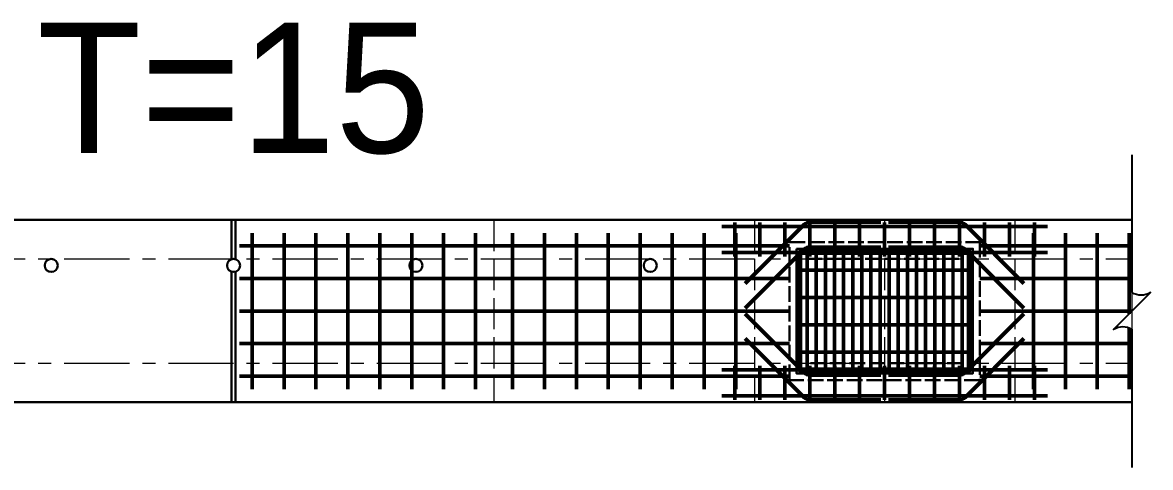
# Model space of a CAD drawing. Extents: x -4891 to 4829, y -5666 to -3242.
# Drawn here: x 4395.8 to 4828.9, y -3809.5 to -3638.8 of the extents above; entities that cross this region are included whole.
import ezdxf

# ---------------------------------------------------------------- set-up
doc = ezdxf.new("R2010")
doc.units = 0
doc.header["$MEASUREMENT"] = 0
doc.linetypes.add('ACAD_ISO02W100', pattern=[15, 12, -3])
doc.linetypes.add('CENTERX2', pattern=[4, 2.5, -0.5, 0.5, -0.5])
for name, color, linetype, lineweight in [('一、1.基本-圖框', 7, 'Continuous', 20), ('二、1.繪圖-既有設施', 8, 'Continuous', 20), ('二、2.繪圖-施作項目', 181, 'Continuous', 30), ('二、5.繪圖-鋼筋', 60, 'Continuous', 50), ('二、6.繪圖-其他施作項目', 35, 'Continuous', 30)]:
    doc.layers.add(name, color=color, linetype=linetype, lineweight=lineweight)
doc.layers.add('一、4.基本-隱藏', color=9, linetype='ACAD_ISO02W100', lineweight=20, plot=False)
doc.layers.add('三、3.文字-註解文字', color=2, linetype='Continuous')
doc.styles.add('註解文字', font='MS PGothic.ttf', dxfattribs={"height": 5})
pattern_1 = [(45, (3521.5, -3545.8314), (-2.65165, 2.65165), []), (45, (3522.384, -3545.8314), (-2.65165, 2.65165), []), (45, (3523.2678, -3545.8314), (-2.65165, 2.65165), []), (45, (3524.1517, -3545.8314), (-2.65165, 2.65165), [])]

msp = doc.modelspace()

# ---------------------------------------------------------------- hatches: boundary and pattern name
at = {"layer": '二、6.繪圖-其他施作項目'}
h = msp.add_hatch(color=256, dxfattribs=at)
h.dxf.hatch_style = 1
h.paths.add_polyline_path([(4692.961, -3725.586), (4692.961, -3773.386), (4760.761, -3773.386), (4760.761, -3725.586)])
h.paths.add_polyline_path([(4693.861, -3726.486), (4759.861, -3726.486), (4759.861, -3772.486), (4693.861, -3772.486)], flags=16)
h.paths.add_polyline_path([(4696.861, -3729.486), (4756.861, -3729.486), (4756.861, -3769.486), (4696.861, -3769.486)], flags=0)
h = msp.add_hatch(dxfattribs=at)
h.set_pattern_fill('ANSI34', color=256, scale=5)
h.set_pattern_definition(pattern_1)
h.paths.add_polyline_path([(4758.861, -3733.486), (4694.861, -3733.486), (4694.861, -3733.986), (4758.861, -3733.986)])
h = msp.add_hatch(dxfattribs=at)
h.set_pattern_fill('ANSI34', color=256, scale=5)
h.set_pattern_definition(pattern_1)
h.paths.add_polyline_path([(4758.861, -3743.986), (4694.861, -3743.986), (4694.861, -3744.486), (4758.861, -3744.486)])
h = msp.add_hatch(dxfattribs=at)
h.set_pattern_fill('ANSI34', color=256, scale=5)
h.set_pattern_definition(pattern_1)
h.paths.add_polyline_path([(4758.861, -3754.486), (4694.861, -3754.486), (4694.861, -3754.986), (4758.861, -3754.986)])
h = msp.add_hatch(dxfattribs=at)
h.set_pattern_fill('ANSI34', color=256, scale=5)
h.set_pattern_definition(pattern_1)
h.paths.add_polyline_path([(4758.861, -3764.986), (4694.861, -3764.986), (4694.861, -3765.486), (4758.861, -3765.486)])

# ---------------------------------------------------------------- linework, layer by layer
at = {"layer": '一、1.基本-圖框', "linetype": 'Continuous'}
msp.add_lwpolyline([(4821.861, -3714.486), (4131.861, -3714.486), (4131.861, -3784.486), (4821.861, -3784.486)], close=True, dxfattribs=at)
at = {"layer": '一、4.基本-隱藏'}
for points in [[(4576.861, -3714.486), (4576.861, -3784.486)], [(4676.861, -3714.486), (4676.861, -3784.486)], [(4726.861, -3714.486), (4726.861, -3784.486)], [(4776.861, -3714.486), (4776.861, -3784.486)]]:
    msp.add_lwpolyline(points, dxfattribs=at)
at = {"layer": '三、3.文字-註解文字'}
msp.add_lwpolyline([(4821.861, -3809.486), (4821.861, -3756.557, 0.2828427), (4814.79, -3756.557), (4828.932, -3742.415, -0.2828427), (4821.861, -3742.415), (4821.861, -3689.486)], format="xyb", dxfattribs=at)
at = {"layer": '二、1.繪圖-既有設施', "linetype": 'CENTERX2', "ltscale": 10}
for points in [[(4131.861, -3729.486), (4821.861, -3729.486)], [(4131.861, -3769.486), (4821.861, -3769.486)]]:
    msp.add_lwpolyline(points, dxfattribs=at)
at = {"layer": '二、2.繪圖-施作項目', "linetype": 'Continuous'}
for points in [[(4131.861, -3714.486), (4821.861, -3714.486)], [(4476.111, -3714.486), (4476.111, -3729.601)], [(4477.611, -3714.486), (4477.611, -3729.601)], [(4476.111, -3734.371), (4476.111, -3784.486)], [(4477.611, -3734.371), (4477.611, -3784.486)], [(4131.861, -3784.486), (4821.861, -3784.486)]]:
    msp.add_lwpolyline(points, dxfattribs=at)
at = {"layer": '二、5.繪圖-鋼筋'}
for points in [[(4669.361, -3728.486), (4669.361, -3715.486)], [(4678.944, -3728.486), (4678.944, -3715.486)], [(4688.527, -3728.486), (4688.527, -3715.486)], [(4698.111, -3728.486), (4698.111, -3715.486)], [(4707.694, -3728.486), (4707.694, -3715.486)], [(4717.277, -3728.486), (4717.277, -3715.486)], [(4726.861, -3728.486), (4726.861, -3715.486)], [(4736.444, -3728.486), (4736.444, -3715.486)], [(4746.027, -3728.486), (4746.027, -3715.486)], [(4755.611, -3728.486), (4755.611, -3715.486)], [(4765.194, -3728.486), (4765.194, -3715.486)], [(4774.777, -3728.486), (4774.777, -3715.486)], [(4784.361, -3728.486), (4784.361, -3715.486)], [(4484.011, -3719.536), (4484.011, -3779.486)], [(4496.261, -3719.536), (4496.261, -3779.486)], [(4508.511, -3719.536), (4508.511, -3779.486)], [(4520.761, -3719.536), (4520.761, -3779.486)], [(4533.011, -3719.536), (4533.011, -3779.486)], [(4545.261, -3719.536), (4545.261, -3779.486)], [(4557.511, -3719.536), (4557.511, -3779.486)], [(4569.751, -3719.536), (4569.751, -3779.486)], [(4584.011, -3719.536), (4584.011, -3779.486)], [(4596.261, -3719.536), (4596.261, -3779.486)], [(4608.511, -3719.536), (4608.511, -3779.486)], [(4620.761, -3719.536), (4620.761, -3779.486)], [(4633.011, -3719.536), (4633.011, -3779.486)], [(4645.261, -3719.536), (4645.261, -3779.486)], [(4657.511, -3719.536), (4657.511, -3779.486)], [(4664.361, -3716.986), (4789.361, -3716.986)], [(4669.751, -3719.536), (4669.751, -3779.486)], [(4784.011, -3719.536), (4784.011, -3779.486)], [(4796.261, -3719.536), (4796.261, -3779.486)], [(4808.511, -3719.536), (4808.511, -3779.486)], [(4820.761, -3719.536), (4820.761, -3750.586)], [(4664.361, -3726.986), (4789.361, -3726.986)], [(4820.761, -3756.012), (4820.761, -3779.486)], [(4664.361, -3771.986), (4789.361, -3771.986)], [(4669.361, -3770.486), (4669.361, -3783.486)], [(4678.944, -3770.486), (4678.944, -3783.486)], [(4688.527, -3770.486), (4688.527, -3783.486)], [(4698.111, -3770.486), (4698.111, -3783.486)], [(4707.694, -3770.486), (4707.694, -3783.486)], [(4717.277, -3770.486), (4717.277, -3783.486)], [(4726.861, -3770.486), (4726.861, -3783.486)], [(4736.444, -3770.486), (4736.444, -3783.486)], [(4746.027, -3770.486), (4746.027, -3783.486)], [(4755.611, -3770.486), (4755.611, -3783.486)], [(4765.194, -3770.486), (4765.194, -3783.486)], [(4774.777, -3770.486), (4774.777, -3783.486)], [(4784.361, -3770.486), (4784.361, -3783.486)], [(4664.361, -3781.986), (4789.361, -3781.986)]]:
    msp.add_lwpolyline(points, dxfattribs=at)
for points in [[(4725.361, -3715.406), (4698.103, -3715.406, 0.1989124), (4695.982, -3716.284), (4673.361, -3738.906)], [(4728.361, -3715.406), (4755.618, -3715.406, -0.1989124), (4757.739, -3716.284), (4780.361, -3738.906)], [(4725.361, -3724.906), (4698.103, -3724.906, 0.1989124), (4695.982, -3725.784), (4673.361, -3748.406)], [(4728.361, -3724.906), (4755.618, -3724.906, -0.1989124), (4757.739, -3725.784), (4780.361, -3748.406)], [(4725.361, -3774.066), (4698.103, -3774.066, -0.1989124), (4695.982, -3773.187), (4673.361, -3750.566)], [(4728.361, -3774.066), (4755.618, -3774.066, 0.1989124), (4757.739, -3773.187), (4780.361, -3750.566)], [(4725.361, -3783.566), (4698.103, -3783.566, -0.1989124), (4695.982, -3782.687), (4673.361, -3760.066)], [(4728.361, -3783.566), (4755.618, -3783.566, 0.1989124), (4757.739, -3782.687), (4780.361, -3760.066)]]:
    msp.add_lwpolyline(points, format="xyb", dxfattribs=at)
at = {"layer": '二、5.繪圖-鋼筋', "linetype": 'Continuous'}
for points in [[(4479.111, -3724.486), (4690.361, -3724.486)], [(4763.361, -3724.486), (4821.861, -3724.486)], [(4479.111, -3736.986), (4690.361, -3736.986)], [(4763.361, -3736.986), (4821.861, -3736.986)], [(4479.111, -3749.486), (4690.361, -3749.486)], [(4763.361, -3749.486), (4821.861, -3749.486)], [(4479.111, -3761.986), (4690.361, -3761.986)], [(4763.361, -3761.986), (4821.861, -3761.986)], [(4479.111, -3774.486), (4690.361, -3774.486)], [(4763.361, -3774.486), (4821.861, -3774.486)]]:
    msp.add_lwpolyline(points, dxfattribs=at)
at = {"layer": '二、6.繪圖-其他施作項目', "linetype": 'ACAD_ISO02W100', "ltscale": 0.5}
for points in [[(4690.361, -3722.986), (4763.361, -3722.986), (4763.361, -3775.986), (4690.361, -3775.986)], [(4696.861, -3729.486), (4756.861, -3729.486), (4756.861, -3769.486), (4696.861, -3769.486)]]:
    msp.add_lwpolyline(points, close=True, dxfattribs=at)
at = {"layer": '二、6.繪圖-其他施作項目'}
for points in [[(4692.961, -3725.586), (4760.761, -3725.586), (4760.761, -3773.386), (4692.961, -3773.386)], [(4693.861, -3726.486), (4759.861, -3726.486), (4759.861, -3772.486), (4693.861, -3772.486)], [(4694.361, -3726.986), (4759.361, -3726.986), (4759.361, -3771.986), (4694.361, -3771.986)]]:
    msp.add_lwpolyline(points, close=True, dxfattribs=at)
for points in [[(4694.361, -3726.986), (4759.361, -3726.986)], [(4694.361, -3726.986), (4694.361, -3771.986)], [(4694.861, -3726.986), (4694.861, -3771.986)], [(4694.861, -3727.486), (4758.861, -3727.486)], [(4696.861, -3727.486), (4696.861, -3733.486)], [(4697.361, -3727.486), (4697.361, -3733.486)], [(4700.361, -3727.486), (4700.361, -3733.486)], [(4700.861, -3727.486), (4700.861, -3733.486)], [(4703.861, -3727.486), (4703.861, -3733.486)], [(4704.361, -3727.486), (4704.361, -3733.486)], [(4707.361, -3727.486), (4707.361, -3733.486)], [(4707.861, -3727.486), (4707.861, -3733.486)], [(4710.861, -3727.486), (4710.861, -3733.486)], [(4711.361, -3727.486), (4711.361, -3733.486)], [(4714.361, -3727.486), (4714.361, -3733.486)], [(4714.861, -3727.486), (4714.861, -3733.486)], [(4717.861, -3727.486), (4717.861, -3733.486)], [(4718.361, -3727.486), (4718.361, -3733.486)], [(4721.361, -3727.486), (4721.361, -3733.486)], [(4721.861, -3727.486), (4721.861, -3733.486)], [(4724.861, -3727.486), (4724.861, -3733.486)], [(4725.361, -3727.486), (4725.361, -3733.486)], [(4728.361, -3727.486), (4728.361, -3733.486)], [(4728.861, -3727.486), (4728.861, -3733.486)], [(4731.861, -3727.486), (4731.861, -3733.486)], [(4732.361, -3727.486), (4732.361, -3733.486)], [(4735.361, -3727.486), (4735.361, -3733.486)], [(4735.861, -3727.486), (4735.861, -3733.486)], [(4738.861, -3727.486), (4738.861, -3733.486)], [(4739.361, -3727.486), (4739.361, -3733.486)], [(4742.361, -3727.486), (4742.361, -3733.486)], [(4742.861, -3727.486), (4742.861, -3733.486)], [(4745.861, -3727.486), (4745.861, -3733.486)], [(4746.361, -3727.486), (4746.361, -3733.486)], [(4749.361, -3727.486), (4749.361, -3733.486)], [(4749.861, -3727.486), (4749.861, -3733.486)], [(4752.861, -3727.486), (4752.861, -3733.486)], [(4753.361, -3727.486), (4753.361, -3733.486)], [(4756.361, -3727.486), (4756.361, -3733.486)], [(4756.861, -3727.486), (4756.861, -3733.486)], [(4758.861, -3726.986), (4758.861, -3771.986)], [(4759.361, -3726.986), (4759.361, -3771.986)], [(4694.861, -3733.486), (4758.861, -3733.486)], [(4694.861, -3733.986), (4758.861, -3733.986)], [(4696.861, -3733.986), (4696.861, -3743.986)], [(4697.361, -3733.986), (4697.361, -3743.986)], [(4700.361, -3733.986), (4700.361, -3743.986)], [(4700.861, -3733.986), (4700.861, -3743.986)], [(4703.861, -3733.986), (4703.861, -3743.986)], [(4704.361, -3733.986), (4704.361, -3743.986)], [(4707.361, -3733.986), (4707.361, -3743.986)], [(4707.861, -3733.986), (4707.861, -3743.986)], [(4710.861, -3733.986), (4710.861, -3743.986)], [(4711.361, -3733.986), (4711.361, -3743.986)], [(4714.361, -3733.986), (4714.361, -3743.986)], [(4714.861, -3733.986), (4714.861, -3743.986)], [(4717.861, -3733.986), (4717.861, -3743.986)], [(4718.361, -3733.986), (4718.361, -3743.986)], [(4721.361, -3733.986), (4721.361, -3743.986)], [(4721.861, -3733.986), (4721.861, -3743.986)], [(4724.861, -3733.986), (4724.861, -3743.986)], [(4725.361, -3733.986), (4725.361, -3743.986)], [(4728.361, -3733.986), (4728.361, -3743.986)], [(4728.861, -3733.986), (4728.861, -3743.986)], [(4731.861, -3733.986), (4731.861, -3743.986)], [(4732.361, -3733.986), (4732.361, -3743.986)], [(4735.361, -3733.986), (4735.361, -3743.986)], [(4735.861, -3733.986), (4735.861, -3743.986)], [(4738.861, -3733.986), (4738.861, -3743.986)], [(4739.361, -3733.986), (4739.361, -3743.986)], [(4742.361, -3733.986), (4742.361, -3743.986)], [(4742.861, -3733.986), (4742.861, -3743.986)], [(4745.861, -3733.986), (4745.861, -3743.986)], [(4746.361, -3733.986), (4746.361, -3743.986)], [(4749.361, -3733.986), (4749.361, -3743.986)], [(4749.861, -3733.986), (4749.861, -3743.986)], [(4752.861, -3733.986), (4752.861, -3743.986)], [(4753.361, -3733.986), (4753.361, -3743.986)], [(4756.361, -3733.986), (4756.361, -3743.986)], [(4756.861, -3733.986), (4756.861, -3743.986)], [(4694.861, -3743.986), (4758.861, -3743.986)], [(4694.861, -3744.486), (4758.861, -3744.486)], [(4696.861, -3744.486), (4696.861, -3754.486)], [(4697.361, -3744.486), (4697.361, -3754.486)], [(4700.361, -3744.486), (4700.361, -3754.486)], [(4700.861, -3744.486), (4700.861, -3754.486)], [(4703.861, -3744.486), (4703.861, -3754.486)], [(4704.361, -3744.486), (4704.361, -3754.486)], [(4707.361, -3744.486), (4707.361, -3754.486)], [(4707.861, -3744.486), (4707.861, -3754.486)], [(4710.861, -3744.486), (4710.861, -3754.486)], [(4711.361, -3744.486), (4711.361, -3754.486)], [(4714.361, -3744.486), (4714.361, -3754.486)], [(4714.861, -3744.486), (4714.861, -3754.486)], [(4717.861, -3744.486), (4717.861, -3754.486)], [(4718.361, -3744.486), (4718.361, -3754.486)], [(4721.361, -3744.486), (4721.361, -3754.486)], [(4721.861, -3744.486), (4721.861, -3754.486)], [(4724.861, -3744.486), (4724.861, -3754.486)], [(4725.361, -3744.486), (4725.361, -3754.486)], [(4728.361, -3744.486), (4728.361, -3754.486)], [(4728.861, -3744.486), (4728.861, -3754.486)], [(4731.861, -3744.486), (4731.861, -3754.486)], [(4732.361, -3744.486), (4732.361, -3754.486)], [(4735.361, -3744.486), (4735.361, -3754.486)], [(4735.861, -3744.486), (4735.861, -3754.486)], [(4738.861, -3744.486), (4738.861, -3754.486)], [(4739.361, -3744.486), (4739.361, -3754.486)], [(4742.361, -3744.486), (4742.361, -3754.486)], [(4742.861, -3744.486), (4742.861, -3754.486)], [(4745.861, -3744.486), (4745.861, -3754.486)], [(4746.361, -3744.486), (4746.361, -3754.486)], [(4749.361, -3744.486), (4749.361, -3754.486)], [(4749.861, -3744.486), (4749.861, -3754.486)], [(4752.861, -3744.486), (4752.861, -3754.486)], [(4753.361, -3744.486), (4753.361, -3754.486)], [(4756.361, -3744.486), (4756.361, -3754.486)], [(4756.861, -3744.486), (4756.861, -3754.486)], [(4694.861, -3754.486), (4758.861, -3754.486)], [(4694.861, -3754.986), (4758.861, -3754.986)], [(4696.861, -3754.986), (4696.861, -3764.986)], [(4697.361, -3754.986), (4697.361, -3764.986)], [(4700.361, -3754.986), (4700.361, -3764.986)], [(4700.861, -3754.986), (4700.861, -3764.986)], [(4703.861, -3754.986), (4703.861, -3764.986)], [(4704.361, -3754.986), (4704.361, -3764.986)], [(4707.361, -3754.986), (4707.361, -3764.986)], [(4707.861, -3754.986), (4707.861, -3764.986)], [(4710.861, -3754.986), (4710.861, -3764.986)], [(4711.361, -3754.986), (4711.361, -3764.986)], [(4714.361, -3754.986), (4714.361, -3764.986)], [(4714.861, -3754.986), (4714.861, -3764.986)], [(4717.861, -3754.986), (4717.861, -3764.986)], [(4718.361, -3754.986), (4718.361, -3764.986)], [(4721.361, -3754.986), (4721.361, -3764.986)], [(4721.861, -3754.986), (4721.861, -3764.986)], [(4724.861, -3754.986), (4724.861, -3764.986)], [(4725.361, -3754.986), (4725.361, -3764.986)], [(4728.361, -3754.986), (4728.361, -3764.986)], [(4728.861, -3754.986), (4728.861, -3764.986)], [(4731.861, -3754.986), (4731.861, -3764.986)], [(4732.361, -3754.986), (4732.361, -3764.986)], [(4735.361, -3754.986), (4735.361, -3764.986)], [(4735.861, -3754.986), (4735.861, -3764.986)], [(4738.861, -3754.986), (4738.861, -3764.986)], [(4739.361, -3754.986), (4739.361, -3764.986)], [(4742.361, -3754.986), (4742.361, -3764.986)], [(4742.861, -3754.986), (4742.861, -3764.986)], [(4745.861, -3754.986), (4745.861, -3764.986)], [(4746.361, -3754.986), (4746.361, -3764.986)], [(4749.361, -3754.986), (4749.361, -3764.986)], [(4749.861, -3754.986), (4749.861, -3764.986)], [(4752.861, -3754.986), (4752.861, -3764.986)], [(4753.361, -3754.986), (4753.361, -3764.986)], [(4756.361, -3754.986), (4756.361, -3764.986)], [(4756.861, -3754.986), (4756.861, -3764.986)], [(4694.861, -3764.986), (4758.861, -3764.986)], [(4694.861, -3765.486), (4758.861, -3765.486)], [(4696.861, -3765.486), (4696.861, -3771.486)], [(4697.361, -3765.486), (4697.361, -3771.486)], [(4700.361, -3765.486), (4700.361, -3771.486)], [(4700.861, -3765.486), (4700.861, -3771.486)], [(4703.861, -3765.486), (4703.861, -3771.486)], [(4704.361, -3765.486), (4704.361, -3771.486)], [(4707.361, -3765.486), (4707.361, -3771.486)], [(4707.861, -3765.486), (4707.861, -3771.486)], [(4710.861, -3765.486), (4710.861, -3771.486)], [(4711.361, -3765.486), (4711.361, -3771.486)], [(4714.361, -3765.486), (4714.361, -3771.486)], [(4714.861, -3765.486), (4714.861, -3771.486)], [(4717.861, -3765.486), (4717.861, -3771.486)], [(4718.361, -3765.486), (4718.361, -3771.486)], [(4721.361, -3765.486), (4721.361, -3771.486)], [(4721.861, -3765.486), (4721.861, -3771.486)], [(4724.861, -3765.486), (4724.861, -3771.486)], [(4725.361, -3765.486), (4725.361, -3771.486)], [(4728.361, -3765.486), (4728.361, -3771.486)], [(4728.861, -3765.486), (4728.861, -3771.486)], [(4731.861, -3765.486), (4731.861, -3771.486)], [(4732.361, -3765.486), (4732.361, -3771.486)], [(4735.361, -3765.486), (4735.361, -3771.486)], [(4735.861, -3765.486), (4735.861, -3771.486)], [(4738.861, -3765.486), (4738.861, -3771.486)], [(4739.361, -3765.486), (4739.361, -3771.486)], [(4742.361, -3765.486), (4742.361, -3771.486)], [(4742.861, -3765.486), (4742.861, -3771.486)], [(4745.861, -3765.486), (4745.861, -3771.486)], [(4746.361, -3765.486), (4746.361, -3771.486)], [(4749.361, -3765.486), (4749.361, -3771.486)], [(4749.861, -3765.486), (4749.861, -3771.486)], [(4752.861, -3765.486), (4752.861, -3771.486)], [(4753.361, -3765.486), (4753.361, -3771.486)], [(4756.361, -3765.486), (4756.361, -3771.486)], [(4756.861, -3765.486), (4756.861, -3771.486)], [(4694.361, -3771.986), (4759.361, -3771.986)], [(4694.861, -3771.486), (4758.861, -3771.486)]]:
    msp.add_lwpolyline(points, dxfattribs=at)
for centre in [(4406.861, -3731.986), (4476.861, -3731.986), (4546.861, -3731.986), (4636.861, -3731.986)]:
    msp.add_circle(centre, 2.5, dxfattribs=at)

# ---------------------------------------------------------------- texts
at = {"layer": '三、3.文字-註解文字', "insert": (4476.861, -3689.486), "char_height": 50, "attachment_point": 8, "style": '註解文字'}
msp.add_mtext_dynamic_manual_height_columns('{\\fMS PGothic|b0|i0|c128|p34;T=15}', width=517.09185, gutter_width=25, heights=[0], dxfattribs=at)

doc.saveas('drawing.dxf')
